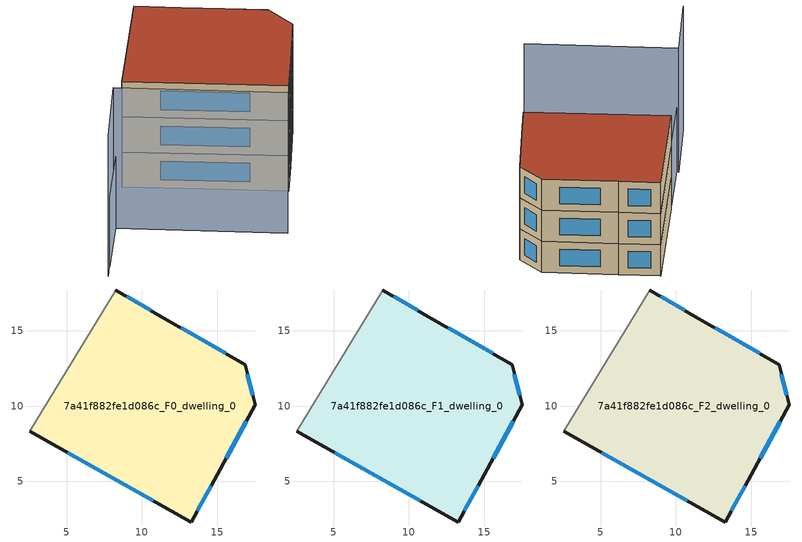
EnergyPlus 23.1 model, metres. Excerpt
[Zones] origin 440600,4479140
7a41f882fe1d086c_F0_dwelling_0
 floor ground (EU_floor_Construction): 16.84,12.74 17.52,10.08 15,5.44 13.27,2.31 2.56,8.32 8.27,17.69 11.29,15.92 z0
 wall outside (EU_wall_Construction): 2.56,8.32 13.27,2.31 15,5.44 17.52,10.08 16.84,12.74 11.29,15.92 8.27,17.69 z0:3
 wall adiabatic (EU_wall_Construction): 8.27,17.69 2.56,8.32 z0:3
 window (EU_Window_Construction): 17.36,10.7 17,12.12 / 15.59,6.52 16.93,8.99 / 13.68,3.04 14.6,4.71 / 5.07,6.92 10.76,3.72 / 10.59,16.34 8.98,17.28 / 15.54,13.48 12.59,15.18 z0.7:2.3
7a41f882fe1d086c_F1_dwelling_0
 floor to 7a41f882fe1d086c_F0_dwelling_0 (EU_floor_Construction): 16.84,12.74 17.51,10.08 15,5.44 13.27,2.31 2.56,8.32 8.27,17.69 11.29,15.92 z3
 wall outside (EU_wall_Construction): 2.56,8.32 13.27,2.31 15,5.44 17.52,10.08 16.84,12.74 11.29,15.92 8.27,17.69 z3:6
 wall adiabatic (EU_wall_Construction): 8.27,17.69 2.56,8.32 z3:6
 window (EU_Window_Construction): 17.36,10.7 17,12.12 / 15.59,6.52 16.93,8.99 / 13.68,3.04 14.6,4.71 / 5.07,6.92 10.76,3.72 / 10.59,16.34 8.98,17.28 / 15.54,13.48 12.59,15.18 z3.7:5.3
7a41f882fe1d086c_F2_dwelling_0
 floor to 7a41f882fe1d086c_F1_dwelling_0 (EU_floor_Construction): 16.84,12.74 17.51,10.08 15,5.44 13.27,2.31 2.56,8.32 8.27,17.69 11.29,15.92 z6
 wall outside (EU_wall_Construction): 2.56,8.32 13.27,2.31 15,5.44 17.52,10.08 16.84,12.74 11.29,15.92 8.27,17.69 z6:9
 wall adiabatic (EU_wall_Construction): 8.27,17.69 2.56,8.32 z6:9
 window (EU_Window_Construction): 17.36,10.7 17,12.12 / 15.59,6.52 16.93,8.99 / 13.68,3.04 14.6,4.71 / 5.07,6.92 10.76,3.72 / 10.59,16.34 8.98,17.28 / 15.54,13.48 12.59,15.18 z6.7:8.3
 roof outside (EU_roof_Construction): 15,5.44 17.52,10.08 16.84,12.74 11.29,15.92 8.27,17.69 2.56,8.32 13.27,2.31 z9
shading: -4.07,-2.66 -0.66,3.3 / -0.66,3.3 10.48,-3.08 z0:12; 8.27,17.69 -3.4,-1.54 z0:6
[Building]
EU S2 Campaign: North Axis=0; Terrain=City; Solar Distribution=FullExterior
[Site:Location]
Madrid: Latitude=40.5; Longitude=-3.5; Time Zone=1; Elevation=609
[SizingPeriod:WeatherFileDays]
AnnualSizingPeriod: Begin Month=1; Begin Day of Month=1; End Month=12; End Day of Month=31; Day of Week for Start Day=Monday; Use Weather File Daylight Saving Period=No; Use Weather File Rain and Snow Indicators=No
[MATERIAL]
EU_InternalMass_Material: Roughness=MediumRough; Thickness=0.1; Conductivity=1; Density=1800; Specific Heat=900; Thermal Absorptance=0.9; Solar Absorptance=0.7; Visible Absorptance=0.7
[MATERIAL:NOMASS] Roughness=MediumRough; Thermal Absorptance=0.9; Solar Absorptance=0.7; Visible Absorptance=0.7
Name | Thermal Resistance
EU_wall_NoMass | 0.419739
EU_roof_NoMass | 0.352165
EU_floor_NoMass | 0.608284
[WINDOWMATERIAL:SIMPLEGLAZINGSYSTEM]
EU_Window_SimpleGlazing: UFactor=4.8352; Solar Heat Gain Coefficient=0.85; Visible Transmittance=0.85
[CONSTRUCTION]
EU_wall_Construction: EU_wall_NoMass
EU_roof_Construction: EU_roof_NoMass
EU_floor_Construction: EU_floor_NoMass
EU_Window_Construction: EU_Window_SimpleGlazing
EU_InternalMass_Construction: EU_InternalMass_Material
[ZONE] Type=1; Multiplier=1; Ceiling Height=autocalculate; Volume=387.33; Floor Area=autocalculate; Part of Total Floor Area=Yes
7a41f882fe1d086c_F0_dwelling_0; 7a41f882fe1d086c_F1_dwelling_0; 7a41f882fe1d086c_F2_dwelling_0
[INTERNALMASS] Construction=EU_InternalMass_Construction; Surface Area=129.11
Name | Zone or ZoneList
7a41f882fe1d086c_F0_dwelling_0_EU_InternalMass | 7a41f882fe1d086c_F0_dwelling_0
7a41f882fe1d086c_F1_dwelling_0_EU_InternalMass | 7a41f882fe1d086c_F1_dwelling_0
7a41f882fe1d086c_F2_dwelling_0_EU_InternalMass | 7a41f882fe1d086c_F2_dwelling_0
[OTHEREQUIPMENT] Fuel Type=Electricity; Design Level Calculation Method=Watts/Area; Power per Zone Floor Area=1; Fraction Latent=0; Fraction Radiant=0; Fraction Lost=0; Carbon Dioxide Generation Rate=0; EndUse Subcategory=EU_Step8_InternalGains
Name | Zone or ZoneList or Space or SpaceList | Schedule
EU_Step8_InternalGain_7a41f882fe1d086c_F0_dwelling_0_f000 | 7a41f882fe1d086c_F0_dwelling_0 | EU_Step8_GainSchedule_7a41f882fe1d086c_F0_dwelling_0_f000
EU_Step8_InternalGain_7a41f882fe1d086c_F1_dwelling_0_f000 | 7a41f882fe1d086c_F1_dwelling_0 | EU_Step8_GainSchedule_7a41f882fe1d086c_F1_dwelling_0_f000
EU_Step8_InternalGain_7a41f882fe1d086c_F2_dwelling_0_f000 | 7a41f882fe1d086c_F2_dwelling_0 | EU_Step8_GainSchedule_7a41f882fe1d086c_F2_dwelling_0_f000
[ZONEVENTILATION:DESIGNFLOWRATE] Schedule=EU_AlwaysOn; Design Flow Rate Calculation Method=AirChanges/Hour; Air Changes per Hour=0.703302; Ventilation Type=Natural; Fan Pressure Rise=0; Fan Total Efficiency=1; Constant Term Coefficient=1; Temperature Term Coefficient=0; Velocity Term Coefficient=0; Velocity Squared Term Coefficient=0; Minimum Indoor Temperature=-100; Maximum Indoor Temperature=100; Delta Temperature=-100; Minimum Outdoor Temperature=-100; Maximum Outdoor Temperature=100; Maximum Wind Speed=40
Name | Zone or ZoneList or Space or SpaceList
EU_ConstantAir_7a41f882fe1d086c_F0_dwelling_0 | 7a41f882fe1d086c_F0_dwelling_0
EU_ConstantAir_7a41f882fe1d086c_F1_dwelling_0 | 7a41f882fe1d086c_F1_dwelling_0
EU_ConstantAir_7a41f882fe1d086c_F2_dwelling_0 | 7a41f882fe1d086c_F2_dwelling_0
[HVACTEMPLATE:THERMOSTAT] Constant Heating Setpoint=20; Constant Cooling Setpoint=50
EU_HeatOnly_7a41f882fe1d086c_F0_dwelling_0; EU_HeatOnly_7a41f882fe1d086c_F1_dwelling_0; EU_HeatOnly_7a41f882fe1d086c_F2_dwelling_0
[HVACTEMPLATE:ZONE:IDEALLOADSAIRSYSTEM] System Availability Schedule=EU_AlwaysOn; Maximum Heating Supply Air Temperature=50; Minimum Cooling Supply Air Temperature=13; Maximum Heating Supply Air Humidity Ratio=0.0156; Minimum Cooling Supply Air Humidity Ratio=0.0077; Heating Limit=NoLimit; Cooling Limit=NoLimit; Heating Availability Schedule=EU_AlwaysOn; Cooling Availability Schedule=EU_CoolingOff; Dehumidification Control Type=ConstantSensibleHeatRatio; Cooling Sensible Heat Ratio=0.7; Dehumidification Setpoint=60; Humidification Control Type=None; Humidification Setpoint=30; Outdoor Air Method=None; Outdoor Air Flow Rate per Person=0.00944; Outdoor Air Flow Rate per Zone Floor Area=0; Outdoor Air Flow Rate per Zone=0; Demand Controlled Ventilation Type=None; Outdoor Air Economizer Type=NoEconomizer; Heat Recovery Type=None; Sensible Heat Recovery Effectiveness=0.7; Latent Heat Recovery Effectiveness=0.65
Name | Template Thermostat
7a41f882fe1d086c_F0_dwelling_0 | EU_HeatOnly_7a41f882fe1d086c_F0_dwelling_0
7a41f882fe1d086c_F1_dwelling_0 | EU_HeatOnly_7a41f882fe1d086c_F1_dwelling_0
7a41f882fe1d086c_F2_dwelling_0 | EU_HeatOnly_7a41f882fe1d086c_F2_dwelling_0
[SIZING:ZONE] Zone Cooling Design Supply Air Temperature Input Method=SupplyAirTemperature; Zone Cooling Design Supply Air Temperature=13; Zone Heating Design Supply Air Temperature Input Method=SupplyAirTemperature; Zone Heating Design Supply Air Temperature=50; Zone Cooling Design Supply Air Humidity Ratio=0.008; Zone Heating Design Supply Air Humidity Ratio=0.008; Cooling Design Air Flow Method=DesignDay; Cooling Design Air Flow Rate=0; Cooling Minimum Air Flow per Zone Floor Area=0.000762; Cooling Minimum Air Flow=0; Cooling Minimum Air Flow Fraction=0.2; Heating Design Air Flow Method=DesignDay; Heating Design Air Flow Rate=0; Heating Maximum Air Flow per Zone Floor Area=0.002032; Heating Maximum Air Flow=0.141576; Heating Maximum Air Flow Fraction=0.3; Account for Dedicated Outdoor Air System=No; Dedicated Outdoor Air System Control Strategy=NeutralSupplyAir; Dedicated Outdoor Air Low Setpoint Temperature for Design=autosize; Dedicated Outdoor Air High Setpoint Temperature for Design=autosize; Zone Load Sizing Method=Sensible Load Only No Latent Load; Zone Latent Cooling Design Supply Air Humidity Ratio Input Method=HumidityRatioDifference; Zone Cooling Design Supply Air Humidity Ratio Difference=0.005; Zone Latent Heating Design Supply Air Humidity Ratio Input Method=HumidityRatioDifference; Zone Humidification Design Supply Air Humidity Ratio Difference=0.005
7a41f882fe1d086c_F0_dwelling_0; 7a41f882fe1d086c_F1_dwelling_0; 7a41f882fe1d086c_F2_dwelling_0
[SCHEDULE:CONSTANT]
Name | Hourly Value
EU_AlwaysOn | 1
EU_CoolingOff | 0
[SCHEDULE:FILE] Column Number=1; Rows to Skip at Top=0; Number of Hours of Data=8760; Column Separator=Comma; Interpolate to Timestep=No; Minutes per Item=60; Adjust Schedule for Daylight Savings=Yes
Name | File
EU_Step8_GainSchedule_7a41f882fe1d086c_F0_dwelling_0_f000 | ../../schedules/7a41f882fe1d086c/7a41f882fe1d086c_F0_dwelling_0_f000_gain.csv
EU_Step8_GainSchedule_7a41f882fe1d086c_F1_dwelling_0_f000 | ../../schedules/7a41f882fe1d086c/7a41f882fe1d086c_F1_dwelling_0_f000_gain.csv
EU_Step8_GainSchedule_7a41f882fe1d086c_F2_dwelling_0_f000 | ../../schedules/7a41f882fe1d086c/7a41f882fe1d086c_F2_dwelling_0_f000_gain.csv
